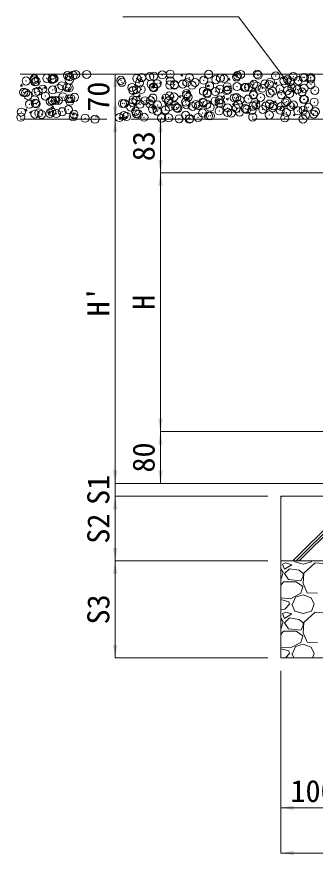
# Model space of a CAD drawing. Units: millimetres at full size, sheet at 1:25. Extents: x 18944 to 44294, y 17215 to 24678.
# Drawn here: x 30616 to 31078, y 22293 to 23590 of the extents above; entities that cross this region are included whole.
import ezdxf
from ezdxf.enums import TextEntityAlignment as Align

# ---------------------------------------------------------------- set-up
doc = ezdxf.new("R2010")
doc.units = ezdxf.units.MM
doc.header["$LTSCALE"] = 25
doc.header["$PDMODE"] = 32
doc.header["$PDSIZE"] = 12.5
doc.linetypes.add('DASHED', pattern=[7.5, 6, -1.5])
for name, color, linetype, lineweight in [('ハッチング', 8, 'Continuous', 5), ('基礎', 3, 'Continuous', 13), ('寸法線', 7, 'Continuous', 9), ('引出線', 4, 'Continuous', 9)]:
    doc.layers.add(name, color=color, linetype=linetype, lineweight=lineweight)
doc.styles.add('ＭＳ ゴシック', font='')
doc.styles.get('ＭＳ ゴシック').set_extended_font_data('MS Gothic')

# ---------------------------------------------------------------- blocks, each defined once
blk = doc.blocks.new('filled_arrow')
at = {"color": 0, "linetype": 'Continuous', "lineweight": -2}
blk.add_solid([(7.5, 1.25), (0, 0), (7.5, -1.25)], dxfattribs=at)

msp = doc.modelspace()

# ---------------------------------------------------------------- hatches: boundary and pattern name
at = {"layer": 'ハッチング'}
h = msp.add_hatch(dxfattribs=at)
h.set_pattern_fill('USER', color=256, style=0, pattern_type=2)
h.set_pattern_definition([(45, (-38816.42, 19328.33), (-63.63961, 63.63961), []), (45, (-38811.42, 19328.33), (-63.63961, 63.63961), []), (45, (-38806.42, 19328.33), (-63.63961, 63.63961), [])])
h.paths.add_polyline_path([(31024.15, 22847.93), (31024.15, 22747.93), (31764.15, 22747.93), (31764.15, 22847.93)])
h.paths.add_polyline_path([(31311.75, 22769.06), (31476.54, 22769.06), (31476.54, 22826.81), (31311.75, 22826.81)], flags=16)

# ---------------------------------------------------------------- linework, layer by layer
for p, q in [((30690.51, 23495.09), (30694.07, 23496.46)), ((30693.02, 23493.36), (30694.05, 23496.43)), ((30718.31, 23499.96), (30719.25, 23500.93)), ((30719.94, 23499.96), (30719.82, 23500.93)), ((30869.64, 23498.21), (30871.92, 23500.93)), ((30869.64, 23498.21), (30872.67, 23497.94)), ((30872.49, 23497.91), (30871.93, 23500.93)), ((30906.08, 23495.02), (30908.52, 23497.94)), ((30908.93, 23494.72), (30908.34, 23497.9)), ((30952.2, 23499.24), (30954.73, 23497.54)), ((30952.22, 23499.27), (30955.77, 23500.64)), ((30954.73, 23497.54), (30955.76, 23500.61)), ((31025.22, 23495.21), (31028.78, 23496.57)), ((31027.73, 23493.47), (31028.76, 23496.54)), ((30621.63, 23482.31), (30624.08, 23485.23)), ((30624.48, 23482.01), (30623.89, 23485.2)), ((30690.5, 23495.06), (30693.03, 23493.36)), ((30824.27, 23480.57), (30828.23, 23484.69)), ((30828.75, 23479.86), (30828.19, 23484.69)), ((30836.51, 23486.93), (30839.04, 23485.22)), ((30836.53, 23486.96), (30840.08, 23488.32)), ((30839.04, 23485.22), (30840.07, 23488.29)), ((30906.08, 23495.02), (30909.11, 23494.75)), ((30909.53, 23482.89), (30913.09, 23484.25)), ((30912.04, 23481.15), (30913.07, 23484.22)), ((30942.51, 23491.83), (30944.96, 23494.75)), ((30942.51, 23491.83), (30945.55, 23491.57)), ((30945.36, 23491.53), (30944.78, 23494.72)), ((30978.95, 23488.65), (30981.4, 23491.57)), ((30978.95, 23488.64), (30981.99, 23488.38)), ((30981.8, 23488.34), (30981.21, 23491.53)), ((31015.39, 23485.46), (31017.84, 23488.38)), ((31015.39, 23485.46), (31018.42, 23485.19)), ((31018.24, 23485.16), (31017.65, 23488.34)), ((31025.21, 23495.17), (31027.73, 23493.47)), ((31051.82, 23482.27), (31054.27, 23485.19)), ((31054.67, 23481.97), (31054.09, 23485.15)), ((30621.63, 23482.31), (30624.67, 23482.04)), ((30647.82, 23478.68), (30650.34, 23476.97)), ((30647.83, 23478.71), (30651.39, 23480.08)), ((30650.34, 23476.97), (30651.37, 23480.04)), ((30658.07, 23479.13), (30660.51, 23482.04)), ((30658.07, 23479.12), (30661.1, 23478.86)), ((30660.92, 23478.82), (30660.33, 23482.01)), ((30694.5, 23475.94), (30696.95, 23478.86)), ((30694.5, 23475.93), (30697.54, 23475.67)), ((30697.35, 23475.64), (30696.77, 23478.82)), ((30793.83, 23470.54), (30796.36, 23468.84)), ((30793.84, 23470.57), (30797.4, 23471.94)), ((30796.35, 23468.84), (30797.38, 23471.91)), ((30824.24, 23480.63), (30828.76, 23479.93)), ((30878.46, 23472.23), (30882.98, 23471.52)), ((30878.49, 23472.16), (30882.45, 23476.28)), ((30882.97, 23471.46), (30882.4, 23476.28)), ((30909.52, 23482.86), (30912.04, 23481.15)), ((30982.52, 23478.79), (30985.05, 23477.08)), ((30982.54, 23478.82), (30986.1, 23480.19)), ((30985.05, 23477.09), (30986.08, 23480.15)), ((31051.82, 23482.27), (31054.86, 23482)), ((31055.53, 23474.72), (31058.06, 23473.02)), ((31055.54, 23474.75), (31059.1, 23476.12)), ((31058.05, 23473.02), (31059.08, 23476.09)), ((30678.14, 23458.22), (30680.67, 23456.52)), ((30678.15, 23458.26), (30681.71, 23459.62)), ((30680.66, 23456.52), (30681.69, 23459.59)), ((30803.81, 23466.37), (30806.26, 23469.29)), ((30803.81, 23466.37), (30806.85, 23466.11)), ((30806.67, 23466.07), (30806.08, 23469.26)), ((30840.25, 23463.19), (30842.7, 23466.11)), ((30840.25, 23463.18), (30843.29, 23462.92)), ((30843.1, 23462.88), (30842.51, 23466.07)), ((30866.83, 23466.47), (30869.36, 23464.77)), ((30866.85, 23466.5), (30870.41, 23467.87)), ((30869.36, 23464.77), (30870.39, 23467.84)), ((30876.69, 23460), (30879.14, 23462.92)), ((30876.69, 23460), (30879.72, 23459.73)), ((30879.54, 23459.7), (30878.95, 23462.88)), ((30913.12, 23456.81), (30915.57, 23459.73)), ((30915.98, 23456.51), (30915.39, 23459.69)), ((30932.67, 23463.82), (30937.19, 23463.12)), ((30932.71, 23463.75), (30936.66, 23467.88)), ((30937.18, 23463.05), (30936.62, 23467.87)), ((30939.84, 23462.4), (30942.37, 23460.7)), ((30939.86, 23462.44), (30943.41, 23463.8)), ((30942.37, 23460.7), (30943.4, 23463.77)), ((30986.92, 23455.34), (30990.88, 23459.47)), ((30991.4, 23454.64), (30990.84, 23459.46)), ((31012.85, 23458.34), (31015.37, 23456.63)), ((31012.86, 23458.37), (31016.42, 23459.73)), ((31015.37, 23456.63), (31016.4, 23459.7)), ((30628.68, 23444.1), (30631.13, 23447.02)), ((30631.53, 23443.8), (30630.94, 23446.98)), ((30668.33, 23447.97), (30672.85, 23447.26)), ((30668.36, 23447.9), (30672.32, 23452.02)), ((30672.84, 23447.2), (30672.28, 23452.02)), ((30824.15, 23450.09), (30826.68, 23448.38)), ((30824.17, 23450.12), (30827.72, 23451.49)), ((30826.68, 23448.38), (30827.71, 23451.45)), ((30897.16, 23446.02), (30899.68, 23444.31)), ((30897.17, 23446.05), (30900.73, 23447.42)), ((30899.68, 23444.32), (30900.71, 23447.39)), ((30913.12, 23456.81), (30916.16, 23456.54)), ((30949.56, 23453.62), (30952.01, 23456.54)), ((30949.56, 23453.62), (30952.6, 23453.35)), ((30952.41, 23453.32), (30951.83, 23456.5)), ((30986, 23450.44), (30988.45, 23453.35)), ((30986, 23450.43), (30989.03, 23450.17)), ((30986.89, 23455.41), (30991.41, 23454.71)), ((30988.85, 23450.13), (30988.26, 23453.32)), ((31022.43, 23447.24), (31025.47, 23446.98)), ((31022.44, 23447.25), (31024.88, 23450.17)), ((31025.29, 23446.94), (31024.7, 23450.13)), ((31041.11, 23447), (31045.62, 23446.3)), ((31041.14, 23446.94), (31045.09, 23451.06)), ((31045.61, 23446.23), (31045.05, 23451.05)), ((31058.87, 23444.06), (31061.32, 23446.98)), ((31061.72, 23443.76), (31061.14, 23446.94)), ((30628.68, 23444.1), (30631.71, 23443.83)), ((30635.46, 23441.84), (30637.98, 23440.14)), ((30635.47, 23441.87), (30639.03, 23443.24)), ((30637.98, 23440.14), (30639.01, 23443.21)), ((30665.11, 23440.91), (30667.56, 23443.83)), ((30665.11, 23440.91), (30668.15, 23440.65)), ((30667.97, 23440.61), (30667.38, 23443.8)), ((30701.55, 23437.73), (30704, 23440.65)), ((30701.55, 23437.72), (30704.59, 23437.46)), ((30704.4, 23437.42), (30703.82, 23440.61)), ((30708.46, 23437.77), (30710.96, 23436.09)), ((30708.48, 23437.8), (30710.96, 23438.76)), ((30737.99, 23434.54), (30738.52, 23435.18)), ((30737.99, 23434.54), (30741.02, 23434.27)), ((30740.84, 23434.24), (30740.67, 23435.18)), ((30774.43, 23431.35), (30776.87, 23434.27)), ((30777.28, 23431.05), (30776.69, 23434.23)), ((30776.79, 23431.08), (30780.75, 23435.21)), ((30781.2, 23430.93), (30780.71, 23435.2)), ((30781.47, 23433.7), (30783.99, 23432)), ((30781.48, 23433.74), (30785.04, 23435.1)), ((30783.99, 23432), (30785.02, 23435.07)), ((30970.16, 23441.95), (30972.69, 23440.25)), ((30970.18, 23441.98), (30973.74, 23443.35)), ((30972.69, 23440.25), (30973.72, 23443.32)), ((31043.17, 23437.88), (31045.7, 23436.18)), ((31043.18, 23437.91), (31046.74, 23439.28)), ((31045.69, 23436.18), (31046.72, 23439.25)), ((31058.87, 23444.06), (31061.91, 23443.79)), ((30774.43, 23431.35), (30777.46, 23431.08)), ((30776.76, 23431.15), (30778.15, 23430.93)), ((30813.15, 23430.93), (30813.13, 23431.04)), ((30813.19, 23430.93), (30813.31, 23431.08)), ((30857.79, 23430.93), (30858.05, 23431.03)), ((30858.01, 23430.93), (30858.03, 23431)), ((31032.31, 22745.13), (31026.98, 22742.85)), ((31041.46, 22742.09), (31032.31, 22745.13)), ((31045.48, 22747.93), (31046.03, 22746.66)), ((31046.03, 22746.66), (31058.98, 22742.85)), ((31058.98, 22742.85), (31071.94, 22746.66)), ((31077.27, 22745.13), (31059.74, 22729.13)), ((31071.94, 22746.66), (31072.39, 22747.93)), ((31095.56, 22743.61), (31077.27, 22745.13)), ((31027.74, 22729.89), (31024.15, 22735.78)), ((31026.98, 22742.85), (31030.03, 22735.23)), ((31030.03, 22735.23), (31041.46, 22742.09)), ((31037.65, 22735.99), (31030.03, 22728.37)), ((31052.89, 22733.7), (31037.65, 22735.99)), ((31058.98, 22728.37), (31052.89, 22733.7)), ((31024.15, 22718.66), (31027.74, 22729.89)), ((31030.03, 22728.37), (31036.12, 22719.23)), ((31036.12, 22719.23), (31055.17, 22716.94)), ((31055.17, 22716.94), (31058.98, 22723.8)), ((31059.74, 22729.13), (31058.98, 22713.13)), ((31058.98, 22723.8), (31058.98, 22728.37)), ((31024.15, 22710.58), (31028.5, 22715.42)), ((31028.5, 22715.42), (31048.31, 22715.42)), ((31048.31, 22715.42), (31058.22, 22708.56)), ((31058.22, 22708.56), (31055.17, 22697.89)), ((31058.98, 22713.13), (31065.08, 22698.65)), ((31055.17, 22697.89), (31039.17, 22689.51)), ((31046.79, 22691.79), (31058.98, 22695.6)), ((31058.98, 22695.6), (31071.17, 22691.03)), ((31065.08, 22698.65), (31081.08, 22697.89)), ((31039.17, 22689.51), (31024.15, 22690.71)), ((31036.88, 22684.94), (31024.15, 22688.12)), ((31037.65, 22681.13), (31030.79, 22673.51)), ((31037.65, 22681.13), (31036.88, 22684.94)), ((31041.46, 22681.13), (31046.03, 22670.46)), ((31042.22, 22681.13), (31046.79, 22691.79)), ((31071.17, 22691.03), (31075.75, 22681.13)), ((31071.94, 22670.46), (31075.75, 22681.13)), ((31030.79, 22673.51), (31024.15, 22672.93)), ((31032.31, 22668.93), (31026.98, 22666.65)), ((31026.98, 22666.65), (31030.03, 22659.03)), ((31041.46, 22665.89), (31032.31, 22668.93)), ((31046.03, 22670.46), (31058.98, 22666.65)), ((31058.98, 22666.65), (31071.94, 22670.46)), ((31077.27, 22668.93), (31059.74, 22652.93)), ((31095.56, 22667.41), (31077.27, 22668.93)), ((31027.74, 22653.69), (31024.15, 22659.58)), ((31024.15, 22642.46), (31027.74, 22653.69)), ((31030.03, 22659.03), (31041.46, 22665.89)), ((31037.65, 22659.79), (31030.03, 22652.17)), ((31052.89, 22657.5), (31037.65, 22659.79)), ((31058.98, 22652.17), (31052.89, 22657.5)), ((31030.03, 22652.17), (31036.12, 22643.03)), ((31036.12, 22643.03), (31055.17, 22640.74)), ((31055.17, 22640.74), (31058.98, 22647.6)), ((31059.74, 22652.93), (31058.98, 22636.93)), ((31058.98, 22647.6), (31058.98, 22652.17)), ((31024.15, 22634.38), (31028.5, 22639.22)), ((31028.5, 22639.22), (31048.31, 22639.22)), ((31048.31, 22639.22), (31058.22, 22632.36)), ((31058.22, 22632.36), (31055.17, 22621.69)), ((31058.98, 22636.93), (31065.08, 22622.45)), ((31055.17, 22621.69), (31039.17, 22613.31)), ((31042.22, 22604.93), (31046.79, 22615.59)), ((31046.79, 22615.59), (31058.98, 22619.4)), ((31058.98, 22619.4), (31071.17, 22614.83)), ((31065.08, 22622.45), (31081.08, 22621.69)), ((31071.17, 22614.83), (31075.75, 22604.93)), ((31039.17, 22613.31), (31024.15, 22614.51)), ((31036.88, 22608.74), (31024.15, 22611.92)), ((31037.65, 22604.93), (31031.35, 22597.93)), ((31037.65, 22604.93), (31036.88, 22608.74)), ((31041.46, 22604.93), (31044.45, 22597.93)), ((31073.25, 22597.93), (31075.75, 22604.93))]:
    msp.add_line(p, q, dxfattribs=at)
for p in [(30630.4, 23490.16), (30643.04, 23493.92), (30643.12, 23491.83), (30662.36, 23494.37), (30670.16, 23492.77), (30672.07, 23493.28), (30673.74, 23493.9), (30694.44, 23498.59), (30697.28, 23491.62), (30697.72, 23496.53), (30703.36, 23498.98), (30707.16, 23500.26), (30724.11, 23500.34), (30777.08, 23491.19), (30801.62, 23494.07), (30809.16, 23495.42), (30821.88, 23497.09), (30827.7, 23497.65), (30841.11, 23499.62), (30853.36, 23500.9), (30853.44, 23490.39), (30883.06, 23495.48), (30905.21, 23491.37), (30912.69, 23500.56), (30923.87, 23492.24), (30930.87, 23494.62), (30936.59, 23493.92), (30955.83, 23496.45), (30957.25, 23498.43), (30962.16, 23500.31), (30987.91, 23500.67), (30989.28, 23499.17), (31016.39, 23498.02), (31029.1, 23490.59), (31034.76, 23492.16), (31043.51, 23496.87), (31051.31, 23490.74), (31058.72, 23495.68), (31060.85, 23495.74), (31070.55, 23493.27), (31070.63, 23495.73), (30644.11, 23488.81), (30645.98, 23489.7), (30656.28, 23477.66), (30681.08, 23478.55), (30685.91, 23482.74), (30693.8, 23480.23), (30697.11, 23479.62), (30778.63, 23488.19), (30794.19, 23480.22), (30801, 23477.16), (30805.75, 23487.04), (30823.81, 23485.3), (30827.08, 23480.73), (30827.75, 23479.59), (30832.87, 23485.9), (30852.74, 23483.99), (30859.83, 23483.81), (30859.99, 23484.75), (30872.55, 23485.48), (30879.13, 23487.8), (30887.1, 23483.6), (30891.79, 23488.02), (30914.22, 23482.46), (30930.25, 23477.71), (30941.34, 23481.31), (30956.64, 23481.52), (30968.46, 23480.17), (30969.84, 23480.42), (30974.55, 23480.64), (30982.72, 23485.1), (30987.27, 23482.31), (30995.58, 23479.02), (30999.47, 23485.51), (31006.51, 23484.84), (31008.38, 23488.35), (31022.69, 23477.88), (31038.59, 23489.07), (31041.27, 23479.44), (31060.23, 23478.83), (31070.89, 23484.52), (30626.66, 23472.57), (30629.76, 23471.8), (30633.15, 23467.96), (30645.36, 23472.79), (30649, 23474.33), (30660.27, 23466.81), (30671.45, 23476.37), (30687.38, 23465.67), (30705.31, 23464.96), (30795.79, 23475.38), (30808.51, 23477.05), (30852.13, 23467.08), (30859.19, 23465.45), (30878.43, 23467.98), (30878.51, 23470.88), (30880.97, 23465.17), (30904.59, 23474.46), (30910.51, 23472.2), (30910.59, 23470.25), (30923.23, 23473.88), (30940.22, 23475.34), (30942.47, 23476.41), (30952.39, 23464.18), (30956.02, 23464.61), (30982.02, 23469.27), (30982.1, 23468.19), (30993.14, 23464.81), (31007.76, 23471.44), (31011.64, 23474.35), (31025.22, 23469.03), (31034.15, 23475.25), (31037.94, 23470.71), (31049.81, 23476.73), (31057.18, 23473.24), (31076.93, 23475.58), (30635.63, 23454.29), (30643.86, 23461.13), (30644.75, 23455.88), (30646.06, 23454.79), (30667.71, 23458.52), (30670.83, 23459.46), (30670.98, 23459.99), (30675.68, 23459.88), (30680.43, 23460.19), (30696.49, 23462.71), (30698.1, 23458.84), (30699.67, 23462.72), (30779.45, 23455.41), (30782.43, 23455.34), (30795.15, 23457.02), (30795.86, 23461.08), (30800.38, 23460.25), (30806.57, 23454.26), (30814.39, 23459.55), (30821.72, 23454.99), (30822.97, 23459.94), (30826.47, 23463.82), (30833.69, 23453.11), (30846.47, 23463.77), (30850.09, 23458.79), (30851.34, 23460.08), (30860.8, 23451.97), (30877.21, 23457.65), (30877.89, 23453.97), (30893.14, 23454.01), (30897.15, 23452.17), (30903.97, 23457.55), (30904.33, 23456.5), (30909.86, 23453.84), (30922.77, 23459.1), (30929.1, 23456.38), (30929.63, 23460.8), (30931.45, 23455.35), (30958.57, 23454.21), (30961.18, 23460.6), (30973.9, 23462.27), (30981.48, 23451.28), (30985.68, 23453.06), (31001.42, 23451.49), (31007.14, 23454.53), (31012.8, 23451.92), (31031.04, 23456.57), (31033.53, 23458.34), (31043.82, 23453.2), (31059.61, 23461.91), (31060.67, 23461.66), (31075.9, 23457.43), (30623.04, 23442.14), (30644.13, 23438.97), (30650.16, 23440.99), (30654.35, 23438.48), (30667.07, 23440.16), (30670.21, 23442.55), (30677.28, 23439.84), (30686.31, 23442.69), (30695.87, 23445.8), (30704.4, 23438.7), (30792.09, 23449.91), (30799.77, 23443.34), (30801.02, 23439.51), (30804.26, 23438.76), (30825.85, 23446.91), (30833.11, 23443.74), (30833.89, 23443.84), (30845.82, 23445.41), (30851.51, 23450.16), (30863.51, 23448.93), (30865.06, 23447.95), (30887.92, 23450.82), (30903.36, 23440.64), (30915.04, 23449.68), (30929.02, 23443.89), (30942.16, 23448.53), (30942.17, 23441.32), (30947.82, 23440.56), (30955.4, 23447.7), (30960.54, 23442.24), (30969.28, 23447.38), (30971.79, 23446.4), (30979.78, 23444.77), (30996.39, 23446.24), (31011.86, 23448.99), (31023.51, 23445.09), (31024.58, 23450.67), (31032.91, 23441.43), (31039.92, 23450.77), (31050.63, 23443.95), (31058.99, 23445), (31067.04, 23449.63), (31075.25, 23439.06), (31077.75, 23442.8), (30622.27, 23434.26), (30703.21, 23434.65), (30721.64, 23432.7), (30736.98, 23431.08), (30774.64, 23433.67), (30781.78, 23436.98), (30785.75, 23435.26), (30812.87, 23434.12), (30839.99, 23432.97), (30850.89, 23433.25), (30867.1, 23431.82), (30877.27, 23437.06), (30882.92, 23431.15), (30883.78, 23432.13), (30896.5, 23433.81), (30912.54, 23436.23), (30915.74, 23436.34), (30980.87, 23434.37), (31006.53, 23437.62), (31030.45, 23433.17), (31058.57, 23431.35), (31062.54, 23437.39)]:
    msp.add_point(p, dxfattribs=at)
at = {"layer": '基礎'}
for p, q in [((31931.46, 23500.93), (30621.45, 23500.93)), ((31024.15, 22847.93), (31764.15, 22847.93)), ((31024.15, 22847.93), (31024.15, 22597.93)), ((31024.15, 22747.93), (31764.15, 22747.93)), ((31024.15, 22597.93), (31764.15, 22597.93))]:
    msp.add_line(p, q, dxfattribs=at)
at = {"layer": '基礎', "linetype": 'DASHED', "lineweight": 15}
msp.add_line((31130.15, 23430.93), (30621.45, 23430.93), dxfattribs=at)
at = {"layer": '寸法線'}
for p, q in [((30768.16, 23500.93), (30768.16, 23430.93)), ((30768.16, 23430.93), (30768.16, 22867.93)), ((30838.16, 23430.93), (30838.16, 23347.93)), ((31104.15, 23347.93), (30838.16, 23347.93)), ((30838.16, 23347.93), (30838.16, 22947.93)), ((31104.15, 23347.93), (30838.16, 23347.93)), ((31104.15, 22947.93), (30838.16, 22947.93)), ((30838.16, 22947.93), (30838.16, 22867.93)), ((31104.15, 22947.93), (30838.16, 22947.93)), ((30768.16, 22907.93), (30768.16, 22807.93)), ((31104.15, 22867.93), (30768.16, 22867.93)), ((31104.15, 22867.93), (30780.16, 22867.93)), ((31104.15, 22867.93), (30838.16, 22867.93)), ((30768.16, 22847.93), (30768.16, 22747.93)), ((31004.15, 22847.93), (30768.16, 22847.93)), ((31004.15, 22847.93), (30780.16, 22847.93)), ((31004.15, 22747.93), (30768.16, 22747.93)), ((30768.16, 22747.93), (30768.16, 22597.93)), ((31004.15, 22747.93), (30768.16, 22747.93)), ((31004.15, 22597.93), (30768.16, 22597.93)), ((31024.15, 22577.93), (31024.15, 22366.15)), ((31024.15, 22577.93), (31024.15, 22296.15)), ((31124.15, 22366.15), (31024.15, 22366.15)), ((31024.15, 22296.15), (31764.15, 22296.15))]:
    msp.add_line(p, q, dxfattribs=at)
at = {"layer": '引出線'}
msp.add_lwpolyline([(31049.08, 23469.51), (30959.02, 23589.52), (30779.84, 23589.52)], dxfattribs=at)

# ---------------------------------------------------------------- block references
at = {"layer": '寸法線', "xscale": 2.67, "yscale": 2.67}
for p, rotation in [((30768.16, 23500.93), 270), ((30768.16, 23430.93), 90), ((30768.16, 23430.93), 270), ((30838.16, 23430.93), 270), ((30838.16, 23347.93), 90), ((30838.16, 23347.93), 270), ((30838.16, 22947.93), 90), ((30838.16, 22947.93), 270), ((30768.16, 22867.93), 90), ((30768.16, 22867.93), 90), ((30838.16, 22867.93), 90), ((30768.16, 22847.93), 270), ((30768.16, 22847.93), 270), ((30768.16, 22747.93), 90), ((30768.16, 22747.93), 270), ((30768.16, 22597.93), 90)]:
    msp.add_blockref('filled_arrow', p, dxfattribs=dict(at, rotation=rotation))
for p in [(31024.15, 22366.15), (31024.15, 22296.15)]:
    msp.add_blockref('filled_arrow', p, dxfattribs=at)
at = {"layer": '引出線', "xscale": 0.133, "yscale": 0.133, "rotation": 126.9}
msp.add_blockref('filled_arrow', (31049.08, 23469.51), dxfattribs=at)

# ---------------------------------------------------------------- texts
at = {"layer": '寸法線', "style": 'ＭＳ ゴシック'}
for s, p in [('70', (30742.16, 23465.93)), ('83', (30812.16, 23389.43)), ("H'", (30742.16, 23149.43)), ('H', (30812.16, 23147.93)), ('80', (30812.16, 22907.93)), ('S1', (30742.16, 22857.93)), ('S2', (30742.16, 22797.93)), ('S3', (30742.16, 22672.93))]:
    msp.add_text(s, height=34.18, rotation=90, dxfattribs=at).set_placement(p, align=Align.MIDDLE_CENTER)
msp.add_text('100', height=34.18, dxfattribs=at).set_placement((31074.15, 22392.15), align=Align.MIDDLE_CENTER)

doc.saveas('drawing.dxf')
